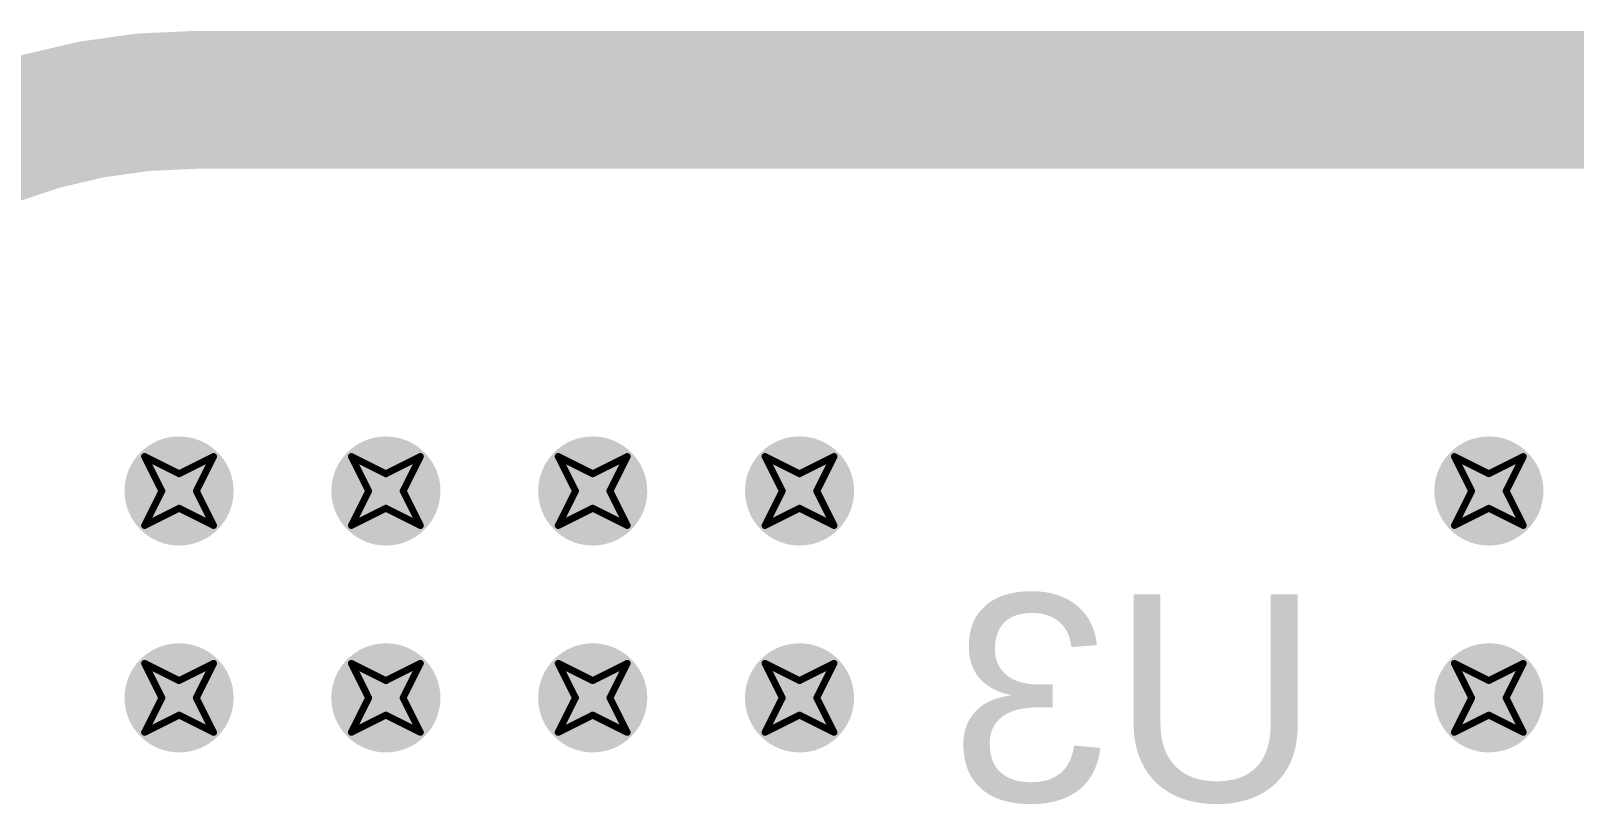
# Model space of a CAD drawing. Header units: inches. Extents: x -11 to 1110, y -7 to 455.
# Drawn here: x 652.45 to 663.82, y 52.72 to 58.42 of the extents above; entities that cross this region are included whole.
import ezdxf

# ---------------------------------------------------------------- set-up
doc = ezdxf.new("R2010")
doc.units = ezdxf.units.IN
for name, color, linetype in [('Bottom Layer', 5, 'Continuous'), ('Bottom Overlay', 54, 'Continuous'), ('Bottom Solder', 6, 'Continuous'), ('Drill Drawing', 1, 'Continuous'), ('Top Layer', 1, 'Continuous'), ('Top Solder', 216, 'Continuous'), ('Via Holes', 16, 'Continuous')]:
    doc.layers.add(name, color=color, linetype=linetype)
doc.styles.add('Arial', font='', dxfattribs={"height": 0.2})
doc.styles.get('Arial').set_extended_font_data('Arial')

msp = doc.modelspace()

# ---------------------------------------------------------------- hatches: boundary and pattern name
at = {"layer": 'Bottom Layer'}
h = msp.add_hatch(color=5, dxfattribs=at)
edge = h.paths.add_edge_path()
edge.add_arc((653.542, 55.03), 0.3, 0, 360)
h = msp.add_hatch(color=5, dxfattribs=at)
edge = h.paths.add_edge_path()
edge.add_arc((655.066, 55.03), 0.3, 0, 360)
h = msp.add_hatch(color=5, dxfattribs=at)
edge = h.paths.add_edge_path()
edge.add_arc((656.59, 55.03), 0.3, 0, 360)
h = msp.add_hatch(color=5, dxfattribs=at)
edge = h.paths.add_edge_path()
edge.add_arc((658.114, 55.03), 0.3, 0, 360)
h = msp.add_hatch(color=5, dxfattribs=at)
edge = h.paths.add_edge_path()
edge.add_arc((663.194, 55.03), 0.3, 0, 360)
h = msp.add_hatch(color=5, dxfattribs=at)
edge = h.paths.add_edge_path()
edge.add_arc((653.542, 53.506), 0.3, 0, 360)
h = msp.add_hatch(color=5, dxfattribs=at)
edge = h.paths.add_edge_path()
edge.add_arc((655.066, 53.506), 0.3, 0, 360)
h = msp.add_hatch(color=5, dxfattribs=at)
edge = h.paths.add_edge_path()
edge.add_arc((656.59, 53.506), 0.3, 0, 360)
h = msp.add_hatch(color=5, dxfattribs=at)
edge = h.paths.add_edge_path()
edge.add_arc((658.114, 53.506), 0.3, 0, 360)
h = msp.add_hatch(color=5, dxfattribs=at)
edge = h.paths.add_edge_path()
edge.add_arc((663.194, 53.506), 0.3, 0, 360)
at = {"layer": 'Bottom Solder'}
h = msp.add_hatch(color=6, dxfattribs=at)
edge = h.paths.add_edge_path()
edge.add_arc((653.542, 55.03), 0.402, 0, 360)
h = msp.add_hatch(color=6, dxfattribs=at)
edge = h.paths.add_edge_path()
edge.add_arc((655.066, 55.03), 0.402, 0, 360)
h = msp.add_hatch(color=6, dxfattribs=at)
edge = h.paths.add_edge_path()
edge.add_arc((656.59, 55.03), 0.402, 0, 360)
h = msp.add_hatch(color=6, dxfattribs=at)
edge = h.paths.add_edge_path()
edge.add_arc((658.114, 55.03), 0.402, 0, 360)
h = msp.add_hatch(color=6, dxfattribs=at)
edge = h.paths.add_edge_path()
edge.add_arc((663.194, 55.03), 0.402, 0, 360)
h = msp.add_hatch(color=6, dxfattribs=at)
edge = h.paths.add_edge_path()
edge.add_arc((653.542, 53.506), 0.402, 0, 360)
h = msp.add_hatch(color=6, dxfattribs=at)
edge = h.paths.add_edge_path()
edge.add_arc((655.066, 53.506), 0.402, 0, 360)
h = msp.add_hatch(color=6, dxfattribs=at)
edge = h.paths.add_edge_path()
edge.add_arc((656.59, 53.506), 0.402, 0, 360)
h = msp.add_hatch(color=6, dxfattribs=at)
edge = h.paths.add_edge_path()
edge.add_arc((658.114, 53.506), 0.402, 0, 360)
h = msp.add_hatch(color=6, dxfattribs=at)
edge = h.paths.add_edge_path()
edge.add_arc((663.194, 53.506), 0.402, 0, 360)
at = {"layer": 'Top Layer'}
h = msp.add_hatch(color=1, dxfattribs=at)
edge = h.paths.add_edge_path()
edge.add_arc((653.542, 55.03), 0.3, 0, 360)
h = msp.add_hatch(color=1, dxfattribs=at)
edge = h.paths.add_edge_path()
edge.add_arc((655.066, 55.03), 0.3, 0, 360)
h = msp.add_hatch(color=1, dxfattribs=at)
edge = h.paths.add_edge_path()
edge.add_arc((656.59, 55.03), 0.3, 0, 360)
h = msp.add_hatch(color=1, dxfattribs=at)
edge = h.paths.add_edge_path()
edge.add_arc((658.114, 55.03), 0.3, 0, 360)
h = msp.add_hatch(color=1, dxfattribs=at)
edge = h.paths.add_edge_path()
edge.add_arc((663.194, 55.03), 0.3, 0, 360)
h = msp.add_hatch(color=1, dxfattribs=at)
edge = h.paths.add_edge_path()
edge.add_arc((653.542, 53.506), 0.3, 0, 360)
h = msp.add_hatch(color=1, dxfattribs=at)
edge = h.paths.add_edge_path()
edge.add_arc((655.066, 53.506), 0.3, 0, 360)
h = msp.add_hatch(color=1, dxfattribs=at)
edge = h.paths.add_edge_path()
edge.add_arc((656.59, 53.506), 0.3, 0, 360)
h = msp.add_hatch(color=1, dxfattribs=at)
edge = h.paths.add_edge_path()
edge.add_arc((658.114, 53.506), 0.3, 0, 360)
h = msp.add_hatch(color=1, dxfattribs=at)
edge = h.paths.add_edge_path()
edge.add_arc((663.194, 53.506), 0.3, 0, 360)
at = {"layer": 'Top Solder'}
h = msp.add_hatch(color=216, dxfattribs=at)
edge = h.paths.add_edge_path()
edge.add_arc((653.542, 55.03), 0.402, 0, 360)
h = msp.add_hatch(color=216, dxfattribs=at)
edge = h.paths.add_edge_path()
edge.add_arc((655.066, 55.03), 0.402, 0, 360)
h = msp.add_hatch(color=216, dxfattribs=at)
edge = h.paths.add_edge_path()
edge.add_arc((656.59, 55.03), 0.402, 0, 360)
h = msp.add_hatch(color=216, dxfattribs=at)
edge = h.paths.add_edge_path()
edge.add_arc((658.114, 55.03), 0.402, 0, 360)
h = msp.add_hatch(color=216, dxfattribs=at)
edge = h.paths.add_edge_path()
edge.add_arc((663.194, 55.03), 0.402, 0, 360)
h = msp.add_hatch(color=216, dxfattribs=at)
edge = h.paths.add_edge_path()
edge.add_arc((653.542, 53.506), 0.402, 0, 360)
h = msp.add_hatch(color=216, dxfattribs=at)
edge = h.paths.add_edge_path()
edge.add_arc((655.066, 53.506), 0.402, 0, 360)
h = msp.add_hatch(color=216, dxfattribs=at)
edge = h.paths.add_edge_path()
edge.add_arc((656.59, 53.506), 0.402, 0, 360)
h = msp.add_hatch(color=216, dxfattribs=at)
edge = h.paths.add_edge_path()
edge.add_arc((658.114, 53.506), 0.402, 0, 360)
h = msp.add_hatch(color=216, dxfattribs=at)
edge = h.paths.add_edge_path()
edge.add_arc((663.194, 53.506), 0.402, 0, 360)
at = {"layer": 'Via Holes'}
h = msp.add_hatch(color=7, dxfattribs=at)
edge = h.paths.add_edge_path()
edge.add_arc((653.542, 55.03), 0.15, 0, 360)
h = msp.add_hatch(color=7, dxfattribs=at)
edge = h.paths.add_edge_path()
edge.add_arc((655.066, 55.03), 0.15, 0, 360)
h = msp.add_hatch(color=7, dxfattribs=at)
edge = h.paths.add_edge_path()
edge.add_arc((656.59, 55.03), 0.15, 0, 360)
h = msp.add_hatch(color=7, dxfattribs=at)
edge = h.paths.add_edge_path()
edge.add_arc((658.114, 55.03), 0.15, 0, 360)
h = msp.add_hatch(color=7, dxfattribs=at)
edge = h.paths.add_edge_path()
edge.add_arc((663.194, 55.03), 0.15, 0, 360)
h = msp.add_hatch(color=7, dxfattribs=at)
edge = h.paths.add_edge_path()
edge.add_arc((653.542, 53.506), 0.15, 0, 360)
h = msp.add_hatch(color=7, dxfattribs=at)
edge = h.paths.add_edge_path()
edge.add_arc((655.066, 53.506), 0.15, 0, 360)
h = msp.add_hatch(color=7, dxfattribs=at)
edge = h.paths.add_edge_path()
edge.add_arc((656.59, 53.506), 0.15, 0, 360)
h = msp.add_hatch(color=7, dxfattribs=at)
edge = h.paths.add_edge_path()
edge.add_arc((658.114, 53.506), 0.15, 0, 360)
h = msp.add_hatch(color=7, dxfattribs=at)
edge = h.paths.add_edge_path()
edge.add_arc((663.194, 53.506), 0.15, 0, 360)

# ---------------------------------------------------------------- linework, layer by layer
at = {"layer": 'Bottom Layer'}
for points in [[(649.478, 53.725, 1.016, 1.016, -0.414214), (653.665, 57.912, 1.016, 1.016, 0)], [(653.665, 57.912, 1.016, 1.016, 0), (673.864, 57.912, 1.016, 1.016, 0)]]:
    msp.add_lwpolyline(points, format="xyseb", dxfattribs=at)
msp.add_lwpolyline([(653.411, 57.912, 0.508, 0.508, 1), (653.919, 57.912, 0.508, 0.508, 1)], format="xyseb", close=True, dxfattribs=at)
msp.add_lwpolyline([(653.411, 57.912, 0.508, 0.508, 1), (653.919, 57.912, 0.508, 0.508, 1)], format="xyseb", close=True, dxfattribs=at)
at = {"layer": 'Drill Drawing'}
for points in [[(653.288, 55.284, 0.0508, 0.0508, 0), (653.542, 55.157, 0.0508, 0.0508, 0)], [(653.288, 55.284, 0.0508, 0.0508, 0), (653.415, 55.03, 0.0508, 0.0508, 0)], [(653.542, 55.157, 0.0508, 0.0508, 0), (653.796, 55.284, 0.0508, 0.0508, 0)], [(653.669, 55.03, 0.0508, 0.0508, 0), (653.796, 55.284, 0.0508, 0.0508, 0)], [(654.812, 55.284, 0.0508, 0.0508, 0), (655.066, 55.157, 0.0508, 0.0508, 0)], [(654.812, 55.284, 0.0508, 0.0508, 0), (654.939, 55.03, 0.0508, 0.0508, 0)], [(655.066, 55.157, 0.0508, 0.0508, 0), (655.32, 55.284, 0.0508, 0.0508, 0)], [(655.193, 55.03, 0.0508, 0.0508, 0), (655.32, 55.284, 0.0508, 0.0508, 0)], [(656.336, 55.284, 0.0508, 0.0508, 0), (656.59, 55.157, 0.0508, 0.0508, 0)], [(656.336, 55.284, 0.0508, 0.0508, 0), (656.463, 55.03, 0.0508, 0.0508, 0)], [(656.59, 55.157, 0.0508, 0.0508, 0), (656.844, 55.284, 0.0508, 0.0508, 0)], [(656.717, 55.03, 0.0508, 0.0508, 0), (656.844, 55.284, 0.0508, 0.0508, 0)], [(657.86, 55.284, 0.0508, 0.0508, 0), (658.114, 55.157, 0.0508, 0.0508, 0)], [(657.86, 55.284, 0.0508, 0.0508, 0), (657.987, 55.03, 0.0508, 0.0508, 0)], [(658.114, 55.157, 0.0508, 0.0508, 0), (658.368, 55.284, 0.0508, 0.0508, 0)], [(658.241, 55.03, 0.0508, 0.0508, 0), (658.368, 55.284, 0.0508, 0.0508, 0)], [(662.94, 55.284, 0.0508, 0.0508, 0), (663.194, 55.157, 0.0508, 0.0508, 0)], [(662.94, 55.284, 0.0508, 0.0508, 0), (663.067, 55.03, 0.0508, 0.0508, 0)], [(663.194, 55.157, 0.0508, 0.0508, 0), (663.448, 55.284, 0.0508, 0.0508, 0)], [(663.321, 55.03, 0.0508, 0.0508, 0), (663.448, 55.284, 0.0508, 0.0508, 0)], [(653.288, 54.776, 0.0508, 0.0508, 0), (653.415, 55.03, 0.0508, 0.0508, 0)], [(653.669, 55.03, 0.0508, 0.0508, 0), (653.796, 54.776, 0.0508, 0.0508, 0)], [(654.812, 54.776, 0.0508, 0.0508, 0), (654.939, 55.03, 0.0508, 0.0508, 0)], [(655.193, 55.03, 0.0508, 0.0508, 0), (655.32, 54.776, 0.0508, 0.0508, 0)], [(656.336, 54.776, 0.0508, 0.0508, 0), (656.463, 55.03, 0.0508, 0.0508, 0)], [(656.717, 55.03, 0.0508, 0.0508, 0), (656.844, 54.776, 0.0508, 0.0508, 0)], [(657.86, 54.776, 0.0508, 0.0508, 0), (657.987, 55.03, 0.0508, 0.0508, 0)], [(658.241, 55.03, 0.0508, 0.0508, 0), (658.368, 54.776, 0.0508, 0.0508, 0)], [(662.94, 54.776, 0.0508, 0.0508, 0), (663.067, 55.03, 0.0508, 0.0508, 0)], [(663.321, 55.03, 0.0508, 0.0508, 0), (663.448, 54.776, 0.0508, 0.0508, 0)], [(653.288, 54.776, 0.0508, 0.0508, 0), (653.542, 54.903, 0.0508, 0.0508, 0)], [(653.542, 54.903, 0.0508, 0.0508, 0), (653.796, 54.776, 0.0508, 0.0508, 0)], [(654.812, 54.776, 0.0508, 0.0508, 0), (655.066, 54.903, 0.0508, 0.0508, 0)], [(655.066, 54.903, 0.0508, 0.0508, 0), (655.32, 54.776, 0.0508, 0.0508, 0)], [(656.336, 54.776, 0.0508, 0.0508, 0), (656.59, 54.903, 0.0508, 0.0508, 0)], [(656.59, 54.903, 0.0508, 0.0508, 0), (656.844, 54.776, 0.0508, 0.0508, 0)], [(657.86, 54.776, 0.0508, 0.0508, 0), (658.114, 54.903, 0.0508, 0.0508, 0)], [(658.114, 54.903, 0.0508, 0.0508, 0), (658.368, 54.776, 0.0508, 0.0508, 0)], [(662.94, 54.776, 0.0508, 0.0508, 0), (663.194, 54.903, 0.0508, 0.0508, 0)], [(663.194, 54.903, 0.0508, 0.0508, 0), (663.448, 54.776, 0.0508, 0.0508, 0)], [(653.288, 53.76, 0.0508, 0.0508, 0), (653.542, 53.633, 0.0508, 0.0508, 0)], [(653.288, 53.76, 0.0508, 0.0508, 0), (653.415, 53.506, 0.0508, 0.0508, 0)], [(653.542, 53.633, 0.0508, 0.0508, 0), (653.796, 53.76, 0.0508, 0.0508, 0)], [(653.669, 53.506, 0.0508, 0.0508, 0), (653.796, 53.76, 0.0508, 0.0508, 0)], [(654.812, 53.76, 0.0508, 0.0508, 0), (655.066, 53.633, 0.0508, 0.0508, 0)], [(654.812, 53.76, 0.0508, 0.0508, 0), (654.939, 53.506, 0.0508, 0.0508, 0)], [(655.066, 53.633, 0.0508, 0.0508, 0), (655.32, 53.76, 0.0508, 0.0508, 0)], [(655.193, 53.506, 0.0508, 0.0508, 0), (655.32, 53.76, 0.0508, 0.0508, 0)], [(656.336, 53.76, 0.0508, 0.0508, 0), (656.59, 53.633, 0.0508, 0.0508, 0)], [(656.336, 53.76, 0.0508, 0.0508, 0), (656.463, 53.506, 0.0508, 0.0508, 0)], [(656.59, 53.633, 0.0508, 0.0508, 0), (656.844, 53.76, 0.0508, 0.0508, 0)], [(656.717, 53.506, 0.0508, 0.0508, 0), (656.844, 53.76, 0.0508, 0.0508, 0)], [(657.86, 53.76, 0.0508, 0.0508, 0), (658.114, 53.633, 0.0508, 0.0508, 0)], [(657.86, 53.76, 0.0508, 0.0508, 0), (657.987, 53.506, 0.0508, 0.0508, 0)], [(658.114, 53.633, 0.0508, 0.0508, 0), (658.368, 53.76, 0.0508, 0.0508, 0)], [(658.241, 53.506, 0.0508, 0.0508, 0), (658.368, 53.76, 0.0508, 0.0508, 0)], [(662.94, 53.76, 0.0508, 0.0508, 0), (663.194, 53.633, 0.0508, 0.0508, 0)], [(662.94, 53.76, 0.0508, 0.0508, 0), (663.067, 53.506, 0.0508, 0.0508, 0)], [(663.194, 53.633, 0.0508, 0.0508, 0), (663.448, 53.76, 0.0508, 0.0508, 0)], [(663.321, 53.506, 0.0508, 0.0508, 0), (663.448, 53.76, 0.0508, 0.0508, 0)], [(653.288, 53.252, 0.0508, 0.0508, 0), (653.415, 53.506, 0.0508, 0.0508, 0)], [(653.669, 53.506, 0.0508, 0.0508, 0), (653.796, 53.252, 0.0508, 0.0508, 0)], [(654.812, 53.252, 0.0508, 0.0508, 0), (654.939, 53.506, 0.0508, 0.0508, 0)], [(655.193, 53.506, 0.0508, 0.0508, 0), (655.32, 53.252, 0.0508, 0.0508, 0)], [(656.336, 53.252, 0.0508, 0.0508, 0), (656.463, 53.506, 0.0508, 0.0508, 0)], [(656.717, 53.506, 0.0508, 0.0508, 0), (656.844, 53.252, 0.0508, 0.0508, 0)], [(657.86, 53.252, 0.0508, 0.0508, 0), (657.987, 53.506, 0.0508, 0.0508, 0)], [(658.241, 53.506, 0.0508, 0.0508, 0), (658.368, 53.252, 0.0508, 0.0508, 0)], [(662.94, 53.252, 0.0508, 0.0508, 0), (663.067, 53.506, 0.0508, 0.0508, 0)], [(663.321, 53.506, 0.0508, 0.0508, 0), (663.448, 53.252, 0.0508, 0.0508, 0)], [(653.288, 53.252, 0.0508, 0.0508, 0), (653.542, 53.379, 0.0508, 0.0508, 0)], [(653.542, 53.379, 0.0508, 0.0508, 0), (653.796, 53.252, 0.0508, 0.0508, 0)], [(654.812, 53.252, 0.0508, 0.0508, 0), (655.066, 53.379, 0.0508, 0.0508, 0)], [(655.066, 53.379, 0.0508, 0.0508, 0), (655.32, 53.252, 0.0508, 0.0508, 0)], [(656.336, 53.252, 0.0508, 0.0508, 0), (656.59, 53.379, 0.0508, 0.0508, 0)], [(656.59, 53.379, 0.0508, 0.0508, 0), (656.844, 53.252, 0.0508, 0.0508, 0)], [(657.86, 53.252, 0.0508, 0.0508, 0), (658.114, 53.379, 0.0508, 0.0508, 0)], [(658.114, 53.379, 0.0508, 0.0508, 0), (658.368, 53.252, 0.0508, 0.0508, 0)], [(662.94, 53.252, 0.0508, 0.0508, 0), (663.194, 53.379, 0.0508, 0.0508, 0)], [(663.194, 53.379, 0.0508, 0.0508, 0), (663.448, 53.252, 0.0508, 0.0508, 0)]]:
    msp.add_lwpolyline(points, format="xyseb", dxfattribs=at)
for points in [[(653.275, 55.284, 0.0254, 0.0254, 1), (653.301, 55.284, 0.0254, 0.0254, 1)], [(653.275, 55.284, 0.0254, 0.0254, 1), (653.301, 55.284, 0.0254, 0.0254, 1)], [(653.783, 55.284, 0.0254, 0.0254, 1), (653.809, 55.284, 0.0254, 0.0254, 1)], [(653.783, 55.284, 0.0254, 0.0254, 1), (653.809, 55.284, 0.0254, 0.0254, 1)], [(654.799, 55.284, 0.0254, 0.0254, 1), (654.825, 55.284, 0.0254, 0.0254, 1)], [(654.799, 55.284, 0.0254, 0.0254, 1), (654.825, 55.284, 0.0254, 0.0254, 1)], [(655.307, 55.284, 0.0254, 0.0254, 1), (655.333, 55.284, 0.0254, 0.0254, 1)], [(655.307, 55.284, 0.0254, 0.0254, 1), (655.333, 55.284, 0.0254, 0.0254, 1)], [(656.323, 55.284, 0.0254, 0.0254, 1), (656.349, 55.284, 0.0254, 0.0254, 1)], [(656.323, 55.284, 0.0254, 0.0254, 1), (656.349, 55.284, 0.0254, 0.0254, 1)], [(656.831, 55.284, 0.0254, 0.0254, 1), (656.857, 55.284, 0.0254, 0.0254, 1)], [(656.831, 55.284, 0.0254, 0.0254, 1), (656.857, 55.284, 0.0254, 0.0254, 1)], [(657.847, 55.284, 0.0254, 0.0254, 1), (657.873, 55.284, 0.0254, 0.0254, 1)], [(657.847, 55.284, 0.0254, 0.0254, 1), (657.873, 55.284, 0.0254, 0.0254, 1)], [(658.355, 55.284, 0.0254, 0.0254, 1), (658.381, 55.284, 0.0254, 0.0254, 1)], [(658.355, 55.284, 0.0254, 0.0254, 1), (658.381, 55.284, 0.0254, 0.0254, 1)], [(662.927, 55.284, 0.0254, 0.0254, 1), (662.952, 55.284, 0.0254, 0.0254, 1)], [(662.927, 55.284, 0.0254, 0.0254, 1), (662.952, 55.284, 0.0254, 0.0254, 1)], [(663.435, 55.284, 0.0254, 0.0254, 1), (663.46, 55.284, 0.0254, 0.0254, 1)], [(663.435, 55.284, 0.0254, 0.0254, 1), (663.46, 55.284, 0.0254, 0.0254, 1)], [(653.529, 55.157, 0.0254, 0.0254, 1), (653.555, 55.157, 0.0254, 0.0254, 1)], [(653.529, 55.157, 0.0254, 0.0254, 1), (653.555, 55.157, 0.0254, 0.0254, 1)], [(655.053, 55.157, 0.0254, 0.0254, 1), (655.079, 55.157, 0.0254, 0.0254, 1)], [(655.053, 55.157, 0.0254, 0.0254, 1), (655.079, 55.157, 0.0254, 0.0254, 1)], [(656.577, 55.157, 0.0254, 0.0254, 1), (656.603, 55.157, 0.0254, 0.0254, 1)], [(656.577, 55.157, 0.0254, 0.0254, 1), (656.603, 55.157, 0.0254, 0.0254, 1)], [(658.101, 55.157, 0.0254, 0.0254, 1), (658.127, 55.157, 0.0254, 0.0254, 1)], [(658.101, 55.157, 0.0254, 0.0254, 1), (658.127, 55.157, 0.0254, 0.0254, 1)], [(663.181, 55.157, 0.0254, 0.0254, 1), (663.206, 55.157, 0.0254, 0.0254, 1)], [(663.181, 55.157, 0.0254, 0.0254, 1), (663.206, 55.157, 0.0254, 0.0254, 1)], [(653.402, 55.03, 0.0254, 0.0254, 1), (653.428, 55.03, 0.0254, 0.0254, 1)], [(653.402, 55.03, 0.0254, 0.0254, 1), (653.428, 55.03, 0.0254, 0.0254, 1)], [(653.656, 55.03, 0.0254, 0.0254, 1), (653.682, 55.03, 0.0254, 0.0254, 1)], [(653.656, 55.03, 0.0254, 0.0254, 1), (653.682, 55.03, 0.0254, 0.0254, 1)], [(654.926, 55.03, 0.0254, 0.0254, 1), (654.952, 55.03, 0.0254, 0.0254, 1)], [(654.926, 55.03, 0.0254, 0.0254, 1), (654.952, 55.03, 0.0254, 0.0254, 1)], [(655.18, 55.03, 0.0254, 0.0254, 1), (655.206, 55.03, 0.0254, 0.0254, 1)], [(655.18, 55.03, 0.0254, 0.0254, 1), (655.206, 55.03, 0.0254, 0.0254, 1)], [(656.45, 55.03, 0.0254, 0.0254, 1), (656.476, 55.03, 0.0254, 0.0254, 1)], [(656.45, 55.03, 0.0254, 0.0254, 1), (656.476, 55.03, 0.0254, 0.0254, 1)], [(656.704, 55.03, 0.0254, 0.0254, 1), (656.73, 55.03, 0.0254, 0.0254, 1)], [(656.704, 55.03, 0.0254, 0.0254, 1), (656.73, 55.03, 0.0254, 0.0254, 1)], [(657.974, 55.03, 0.0254, 0.0254, 1), (658, 55.03, 0.0254, 0.0254, 1)], [(657.974, 55.03, 0.0254, 0.0254, 1), (658, 55.03, 0.0254, 0.0254, 1)], [(658.228, 55.03, 0.0254, 0.0254, 1), (658.254, 55.03, 0.0254, 0.0254, 1)], [(658.228, 55.03, 0.0254, 0.0254, 1), (658.254, 55.03, 0.0254, 0.0254, 1)], [(663.054, 55.03, 0.0254, 0.0254, 1), (663.079, 55.03, 0.0254, 0.0254, 1)], [(663.054, 55.03, 0.0254, 0.0254, 1), (663.079, 55.03, 0.0254, 0.0254, 1)], [(663.308, 55.03, 0.0254, 0.0254, 1), (663.333, 55.03, 0.0254, 0.0254, 1)], [(663.308, 55.03, 0.0254, 0.0254, 1), (663.333, 55.03, 0.0254, 0.0254, 1)], [(653.529, 54.903, 0.0254, 0.0254, 1), (653.555, 54.903, 0.0254, 0.0254, 1)], [(653.529, 54.903, 0.0254, 0.0254, 1), (653.555, 54.903, 0.0254, 0.0254, 1)], [(655.053, 54.903, 0.0254, 0.0254, 1), (655.079, 54.903, 0.0254, 0.0254, 1)], [(655.053, 54.903, 0.0254, 0.0254, 1), (655.079, 54.903, 0.0254, 0.0254, 1)], [(656.577, 54.903, 0.0254, 0.0254, 1), (656.603, 54.903, 0.0254, 0.0254, 1)], [(656.577, 54.903, 0.0254, 0.0254, 1), (656.603, 54.903, 0.0254, 0.0254, 1)], [(658.101, 54.903, 0.0254, 0.0254, 1), (658.127, 54.903, 0.0254, 0.0254, 1)], [(658.101, 54.903, 0.0254, 0.0254, 1), (658.127, 54.903, 0.0254, 0.0254, 1)], [(663.181, 54.903, 0.0254, 0.0254, 1), (663.206, 54.903, 0.0254, 0.0254, 1)], [(663.181, 54.903, 0.0254, 0.0254, 1), (663.206, 54.903, 0.0254, 0.0254, 1)], [(653.275, 54.776, 0.0254, 0.0254, 1), (653.301, 54.776, 0.0254, 0.0254, 1)], [(653.275, 54.776, 0.0254, 0.0254, 1), (653.301, 54.776, 0.0254, 0.0254, 1)], [(653.783, 54.776, 0.0254, 0.0254, 1), (653.809, 54.776, 0.0254, 0.0254, 1)], [(653.783, 54.776, 0.0254, 0.0254, 1), (653.809, 54.776, 0.0254, 0.0254, 1)], [(654.799, 54.776, 0.0254, 0.0254, 1), (654.825, 54.776, 0.0254, 0.0254, 1)], [(654.799, 54.776, 0.0254, 0.0254, 1), (654.825, 54.776, 0.0254, 0.0254, 1)], [(655.307, 54.776, 0.0254, 0.0254, 1), (655.333, 54.776, 0.0254, 0.0254, 1)], [(655.307, 54.776, 0.0254, 0.0254, 1), (655.333, 54.776, 0.0254, 0.0254, 1)], [(656.323, 54.776, 0.0254, 0.0254, 1), (656.349, 54.776, 0.0254, 0.0254, 1)], [(656.323, 54.776, 0.0254, 0.0254, 1), (656.349, 54.776, 0.0254, 0.0254, 1)], [(656.831, 54.776, 0.0254, 0.0254, 1), (656.857, 54.776, 0.0254, 0.0254, 1)], [(656.831, 54.776, 0.0254, 0.0254, 1), (656.857, 54.776, 0.0254, 0.0254, 1)], [(657.847, 54.776, 0.0254, 0.0254, 1), (657.873, 54.776, 0.0254, 0.0254, 1)], [(657.847, 54.776, 0.0254, 0.0254, 1), (657.873, 54.776, 0.0254, 0.0254, 1)], [(658.355, 54.776, 0.0254, 0.0254, 1), (658.381, 54.776, 0.0254, 0.0254, 1)], [(658.355, 54.776, 0.0254, 0.0254, 1), (658.381, 54.776, 0.0254, 0.0254, 1)], [(662.927, 54.776, 0.0254, 0.0254, 1), (662.952, 54.776, 0.0254, 0.0254, 1)], [(662.927, 54.776, 0.0254, 0.0254, 1), (662.952, 54.776, 0.0254, 0.0254, 1)], [(663.435, 54.776, 0.0254, 0.0254, 1), (663.46, 54.776, 0.0254, 0.0254, 1)], [(663.435, 54.776, 0.0254, 0.0254, 1), (663.46, 54.776, 0.0254, 0.0254, 1)], [(653.275, 53.76, 0.0254, 0.0254, 1), (653.301, 53.76, 0.0254, 0.0254, 1)], [(653.275, 53.76, 0.0254, 0.0254, 1), (653.301, 53.76, 0.0254, 0.0254, 1)], [(653.783, 53.76, 0.0254, 0.0254, 1), (653.809, 53.76, 0.0254, 0.0254, 1)], [(653.783, 53.76, 0.0254, 0.0254, 1), (653.809, 53.76, 0.0254, 0.0254, 1)], [(654.799, 53.76, 0.0254, 0.0254, 1), (654.825, 53.76, 0.0254, 0.0254, 1)], [(654.799, 53.76, 0.0254, 0.0254, 1), (654.825, 53.76, 0.0254, 0.0254, 1)], [(655.307, 53.76, 0.0254, 0.0254, 1), (655.333, 53.76, 0.0254, 0.0254, 1)], [(655.307, 53.76, 0.0254, 0.0254, 1), (655.333, 53.76, 0.0254, 0.0254, 1)], [(656.323, 53.76, 0.0254, 0.0254, 1), (656.349, 53.76, 0.0254, 0.0254, 1)], [(656.323, 53.76, 0.0254, 0.0254, 1), (656.349, 53.76, 0.0254, 0.0254, 1)], [(656.831, 53.76, 0.0254, 0.0254, 1), (656.857, 53.76, 0.0254, 0.0254, 1)], [(656.831, 53.76, 0.0254, 0.0254, 1), (656.857, 53.76, 0.0254, 0.0254, 1)], [(657.847, 53.76, 0.0254, 0.0254, 1), (657.873, 53.76, 0.0254, 0.0254, 1)], [(657.847, 53.76, 0.0254, 0.0254, 1), (657.873, 53.76, 0.0254, 0.0254, 1)], [(658.355, 53.76, 0.0254, 0.0254, 1), (658.381, 53.76, 0.0254, 0.0254, 1)], [(658.355, 53.76, 0.0254, 0.0254, 1), (658.381, 53.76, 0.0254, 0.0254, 1)], [(662.927, 53.76, 0.0254, 0.0254, 1), (662.952, 53.76, 0.0254, 0.0254, 1)], [(662.927, 53.76, 0.0254, 0.0254, 1), (662.952, 53.76, 0.0254, 0.0254, 1)], [(663.435, 53.76, 0.0254, 0.0254, 1), (663.46, 53.76, 0.0254, 0.0254, 1)], [(663.435, 53.76, 0.0254, 0.0254, 1), (663.46, 53.76, 0.0254, 0.0254, 1)], [(653.529, 53.633, 0.0254, 0.0254, 1), (653.555, 53.633, 0.0254, 0.0254, 1)], [(653.529, 53.633, 0.0254, 0.0254, 1), (653.555, 53.633, 0.0254, 0.0254, 1)], [(655.053, 53.633, 0.0254, 0.0254, 1), (655.079, 53.633, 0.0254, 0.0254, 1)], [(655.053, 53.633, 0.0254, 0.0254, 1), (655.079, 53.633, 0.0254, 0.0254, 1)], [(656.577, 53.633, 0.0254, 0.0254, 1), (656.603, 53.633, 0.0254, 0.0254, 1)], [(656.577, 53.633, 0.0254, 0.0254, 1), (656.603, 53.633, 0.0254, 0.0254, 1)], [(658.101, 53.633, 0.0254, 0.0254, 1), (658.127, 53.633, 0.0254, 0.0254, 1)], [(658.101, 53.633, 0.0254, 0.0254, 1), (658.127, 53.633, 0.0254, 0.0254, 1)], [(663.181, 53.633, 0.0254, 0.0254, 1), (663.206, 53.633, 0.0254, 0.0254, 1)], [(663.181, 53.633, 0.0254, 0.0254, 1), (663.206, 53.633, 0.0254, 0.0254, 1)], [(653.402, 53.506, 0.0254, 0.0254, 1), (653.428, 53.506, 0.0254, 0.0254, 1)], [(653.402, 53.506, 0.0254, 0.0254, 1), (653.428, 53.506, 0.0254, 0.0254, 1)], [(653.656, 53.506, 0.0254, 0.0254, 1), (653.682, 53.506, 0.0254, 0.0254, 1)], [(653.656, 53.506, 0.0254, 0.0254, 1), (653.682, 53.506, 0.0254, 0.0254, 1)], [(654.926, 53.506, 0.0254, 0.0254, 1), (654.952, 53.506, 0.0254, 0.0254, 1)], [(654.926, 53.506, 0.0254, 0.0254, 1), (654.952, 53.506, 0.0254, 0.0254, 1)], [(655.18, 53.506, 0.0254, 0.0254, 1), (655.206, 53.506, 0.0254, 0.0254, 1)], [(655.18, 53.506, 0.0254, 0.0254, 1), (655.206, 53.506, 0.0254, 0.0254, 1)], [(656.45, 53.506, 0.0254, 0.0254, 1), (656.476, 53.506, 0.0254, 0.0254, 1)], [(656.45, 53.506, 0.0254, 0.0254, 1), (656.476, 53.506, 0.0254, 0.0254, 1)], [(656.704, 53.506, 0.0254, 0.0254, 1), (656.73, 53.506, 0.0254, 0.0254, 1)], [(656.704, 53.506, 0.0254, 0.0254, 1), (656.73, 53.506, 0.0254, 0.0254, 1)], [(657.974, 53.506, 0.0254, 0.0254, 1), (658, 53.506, 0.0254, 0.0254, 1)], [(657.974, 53.506, 0.0254, 0.0254, 1), (658, 53.506, 0.0254, 0.0254, 1)], [(658.228, 53.506, 0.0254, 0.0254, 1), (658.254, 53.506, 0.0254, 0.0254, 1)], [(658.228, 53.506, 0.0254, 0.0254, 1), (658.254, 53.506, 0.0254, 0.0254, 1)], [(663.054, 53.506, 0.0254, 0.0254, 1), (663.079, 53.506, 0.0254, 0.0254, 1)], [(663.054, 53.506, 0.0254, 0.0254, 1), (663.079, 53.506, 0.0254, 0.0254, 1)], [(663.308, 53.506, 0.0254, 0.0254, 1), (663.333, 53.506, 0.0254, 0.0254, 1)], [(663.308, 53.506, 0.0254, 0.0254, 1), (663.333, 53.506, 0.0254, 0.0254, 1)], [(653.529, 53.379, 0.0254, 0.0254, 1), (653.555, 53.379, 0.0254, 0.0254, 1)], [(653.529, 53.379, 0.0254, 0.0254, 1), (653.555, 53.379, 0.0254, 0.0254, 1)], [(655.053, 53.379, 0.0254, 0.0254, 1), (655.079, 53.379, 0.0254, 0.0254, 1)], [(655.053, 53.379, 0.0254, 0.0254, 1), (655.079, 53.379, 0.0254, 0.0254, 1)], [(656.577, 53.379, 0.0254, 0.0254, 1), (656.603, 53.379, 0.0254, 0.0254, 1)], [(656.577, 53.379, 0.0254, 0.0254, 1), (656.603, 53.379, 0.0254, 0.0254, 1)], [(658.101, 53.379, 0.0254, 0.0254, 1), (658.127, 53.379, 0.0254, 0.0254, 1)], [(658.101, 53.379, 0.0254, 0.0254, 1), (658.127, 53.379, 0.0254, 0.0254, 1)], [(663.181, 53.379, 0.0254, 0.0254, 1), (663.206, 53.379, 0.0254, 0.0254, 1)], [(663.181, 53.379, 0.0254, 0.0254, 1), (663.206, 53.379, 0.0254, 0.0254, 1)], [(653.275, 53.252, 0.0254, 0.0254, 1), (653.301, 53.252, 0.0254, 0.0254, 1)], [(653.275, 53.252, 0.0254, 0.0254, 1), (653.301, 53.252, 0.0254, 0.0254, 1)], [(653.783, 53.252, 0.0254, 0.0254, 1), (653.809, 53.252, 0.0254, 0.0254, 1)], [(653.783, 53.252, 0.0254, 0.0254, 1), (653.809, 53.252, 0.0254, 0.0254, 1)], [(654.799, 53.252, 0.0254, 0.0254, 1), (654.825, 53.252, 0.0254, 0.0254, 1)], [(654.799, 53.252, 0.0254, 0.0254, 1), (654.825, 53.252, 0.0254, 0.0254, 1)], [(655.307, 53.252, 0.0254, 0.0254, 1), (655.333, 53.252, 0.0254, 0.0254, 1)], [(655.307, 53.252, 0.0254, 0.0254, 1), (655.333, 53.252, 0.0254, 0.0254, 1)], [(656.323, 53.252, 0.0254, 0.0254, 1), (656.349, 53.252, 0.0254, 0.0254, 1)], [(656.323, 53.252, 0.0254, 0.0254, 1), (656.349, 53.252, 0.0254, 0.0254, 1)], [(656.831, 53.252, 0.0254, 0.0254, 1), (656.857, 53.252, 0.0254, 0.0254, 1)], [(656.831, 53.252, 0.0254, 0.0254, 1), (656.857, 53.252, 0.0254, 0.0254, 1)], [(657.847, 53.252, 0.0254, 0.0254, 1), (657.873, 53.252, 0.0254, 0.0254, 1)], [(657.847, 53.252, 0.0254, 0.0254, 1), (657.873, 53.252, 0.0254, 0.0254, 1)], [(658.355, 53.252, 0.0254, 0.0254, 1), (658.381, 53.252, 0.0254, 0.0254, 1)], [(658.355, 53.252, 0.0254, 0.0254, 1), (658.381, 53.252, 0.0254, 0.0254, 1)], [(662.927, 53.252, 0.0254, 0.0254, 1), (662.952, 53.252, 0.0254, 0.0254, 1)], [(662.927, 53.252, 0.0254, 0.0254, 1), (662.952, 53.252, 0.0254, 0.0254, 1)], [(663.435, 53.252, 0.0254, 0.0254, 1), (663.46, 53.252, 0.0254, 0.0254, 1)], [(663.435, 53.252, 0.0254, 0.0254, 1), (663.46, 53.252, 0.0254, 0.0254, 1)]]:
    msp.add_lwpolyline(points, format="xyseb", close=True, dxfattribs=at)

# ---------------------------------------------------------------- texts
at = {"layer": 'Bottom Overlay', "style": 'Arial', "text_generation_flag": 2}
msp.add_text('U3', height=1.524, dxfattribs=at).set_placement((661.949, 52.745))

doc.saveas('drawing.dxf')
